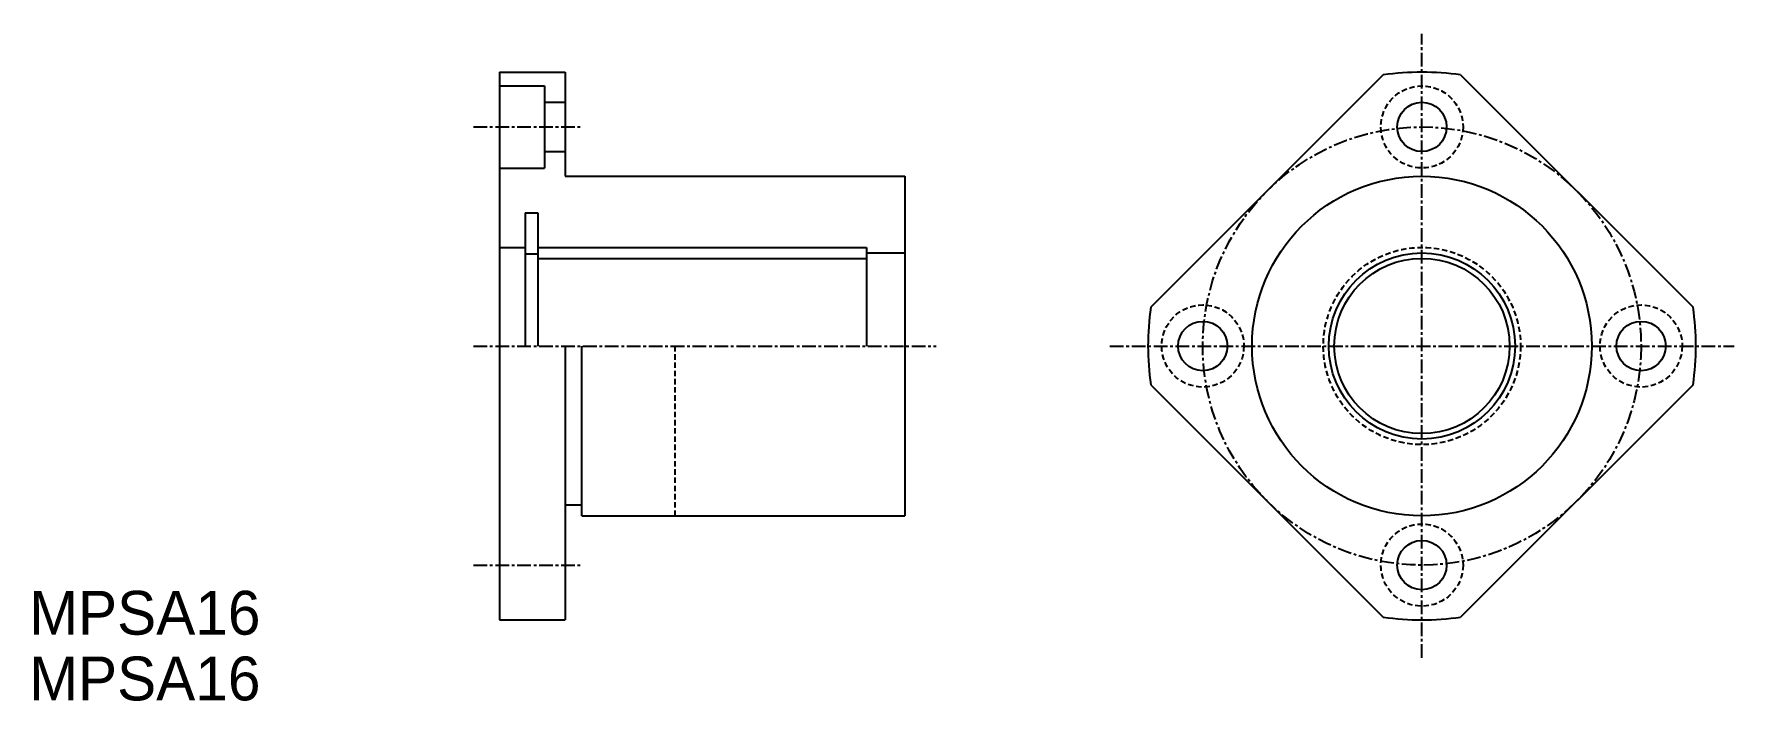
# Model space of a CAD drawing. Extents: x 10 to 166, y 10 to 71.
import ezdxf

# ---------------------------------------------------------------- set-up
doc = ezdxf.new("R2010")
doc.units = 0
doc.linetypes.add('CENTER', pattern=[2, 1.25, -0.25, 0.25, -0.25])
doc.linetypes.add('DASHED', pattern=[0.75, 0.5, -0.25])
doc.layers.get('0').update_dxf_attribs({"linetype": 'CONTINUOUS'})
doc.layers.add('CENTER', color=1, linetype='CENTER')

msp = doc.modelspace()

# ---------------------------------------------------------------- linework, layer by layer
at = {"color": 7, "linetype": 'CONTINUOUS'}
for p, q in [((52.92, 67.35), (52.92, 17.35)), ((52.92, 67.35), (58.92, 67.35)), ((58.92, 67.35), (58.92, 57.85)), ((133.56, 67.1), (112.35, 45.89)), ((140.63, 67.1), (161.85, 45.89)), ((52.92, 66.1), (57.02, 66.1)), ((57.02, 66.1), (57.02, 58.6)), ((57.02, 64.6), (58.92, 64.6)), ((57.02, 60.1), (58.92, 60.1)), ((52.92, 58.6), (57.02, 58.6)), ((58.92, 57.85), (89.92, 57.85)), ((89.92, 57.85), (89.92, 26.85)), ((55.27, 54.5), (55.27, 42.35)), ((55.27, 54.5), (56.42, 54.5)), ((56.42, 54.5), (56.42, 42.35)), ((52.92, 51.35), (55.27, 51.35)), ((56.42, 51.35), (86.42, 51.35)), ((86.42, 51.35), (86.42, 50.35)), ((55.27, 50.78), (56.42, 50.78)), ((56.42, 50.35), (86.42, 50.35)), ((86.42, 50.85), (89.92, 50.85)), ((86.42, 50.35), (86.42, 42.35)), ((58.92, 42.35), (58.92, 17.35)), ((60.42, 26.85), (60.42, 42.35)), ((112.35, 38.82), (133.56, 17.61)), ((161.85, 38.82), (140.63, 17.61)), ((58.92, 27.85), (60.42, 27.85)), ((60.42, 26.85), (89.92, 26.85)), ((52.92, 17.35), (58.92, 17.35))]:
    msp.add_line(p, q, dxfattribs=at)
at = {"color": 3, "linetype": 'DASHED'}
msp.add_line((68.92, 42.35), (68.92, 26.85), dxfattribs=at)
for centre, radius in [((137.1, 62.35), 3.75), ((137.1, 42.35), 9), ((117.1, 42.35), 3.75), ((157.1, 42.35), 3.75), ((137.1, 22.35), 3.75)]:
    msp.add_circle(centre, radius, dxfattribs=at)
at = {"color": 7, "linetype": 'CONTINUOUS'}
for centre, radius in [((137.1, 62.35), 2.25), ((137.1, 42.35), 15.5), ((137.1, 42.35), 8.5), ((137.1, 42.35), 8), ((117.1, 42.35), 2.25), ((157.1, 42.35), 2.25), ((137.1, 22.35), 2.25)]:
    msp.add_circle(centre, radius, dxfattribs=at)
for start, end in [(81.8699, 98.1301), (171.8699, 188.1301), (351.8699, 8.1301), (261.8699, 278.1301)]:
    msp.add_arc((137.1, 42.35), 25, start, end, dxfattribs=at)
at = {"layer": 'CENTER', "color": 1, "linetype": 'CENTER'}
for p, q in [((137.1, 13.87), (137.1, 70.84)), ((50.54, 62.35), (60.49, 62.35)), ((50.54, 42.35), (92.78, 42.35)), ((108.62, 42.35), (165.58, 42.35)), ((50.54, 22.35), (60.49, 22.35))]:
    msp.add_line(p, q, dxfattribs=at)
msp.add_circle((137.1, 42.35), 20, dxfattribs=at)

# ---------------------------------------------------------------- texts
at = {"color": 7, "linetype": 'CONTINUOUS'}
for p in [(10, 16), (10, 10)]:
    msp.add_text('MPSA16', height=4, dxfattribs=at).set_placement(p)

doc.saveas('drawing.dxf')
